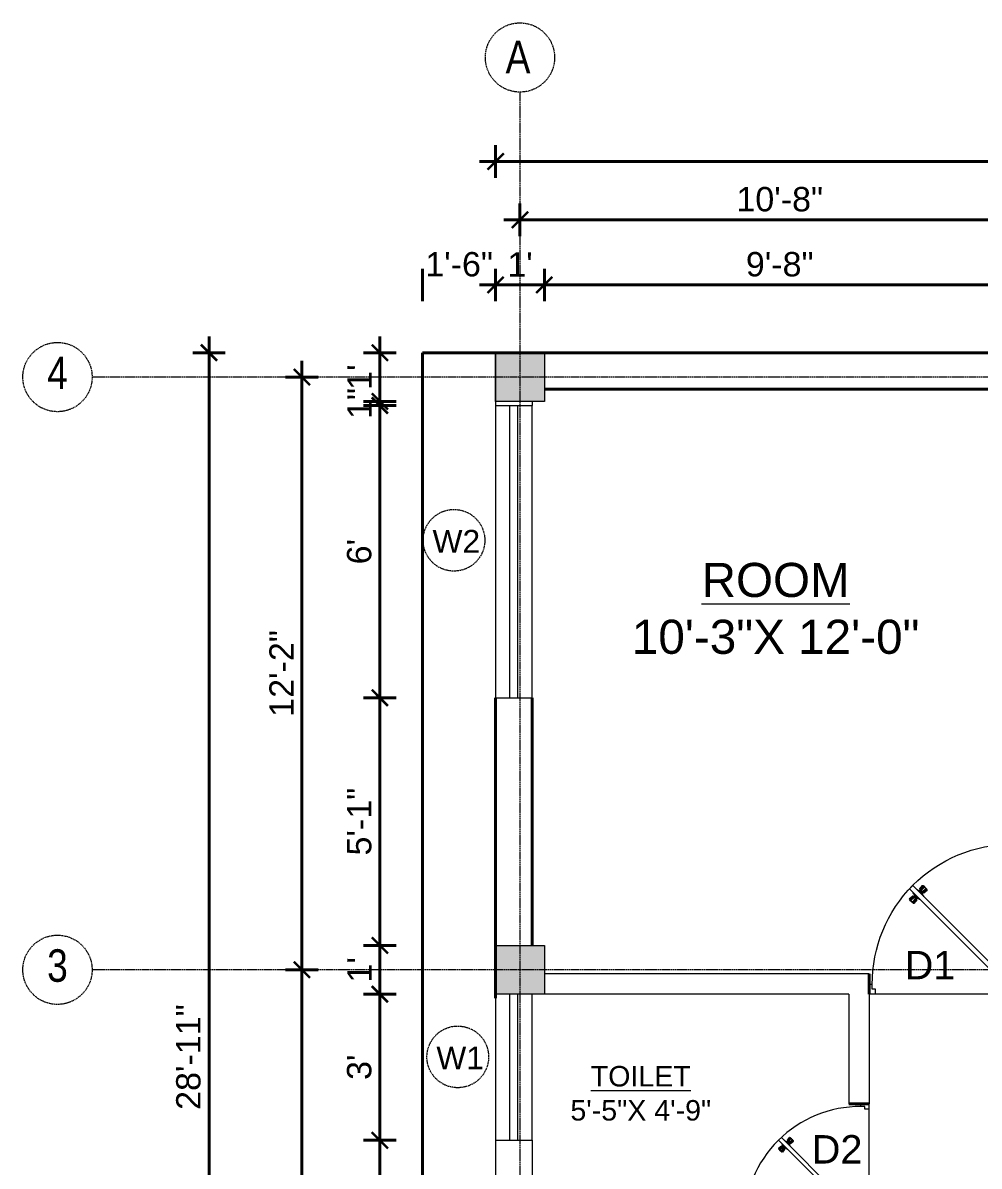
# Model space of a CAD drawing. Header units: inches. Extents: x 141029 to 166402, y -23568 to -18036.
# Drawn here: x 165894.1 to 166129.7, y -19814.3 to -19532.7 of the extents above; entities that cross this region are included whole.
import ezdxf

# ---------------------------------------------------------------- set-up
doc = ezdxf.new("R2010")
doc.units = ezdxf.units.IN
doc.header["$LTSCALE"] = 0.5
doc.header["$MEASUREMENT"] = 0
doc.header["$PDMODE"] = 66
doc.linetypes.add('CENTER', pattern=[2, 1.25, -0.25, 0.25, -0.25])
for name, color, linetype, lineweight in [('Annotate-Lite.w', 177, 'Continuous', 9), ('Annotations-Bold.w', 177, 'Continuous', 13), ('DOOR & WIN', 1, 'Continuous', 25), ('PUERTAS', 7, 'Continuous', 9), ('TEXT', 220, 'Continuous', 9), ('wall', 1, 'Continuous', 40)]:
    doc.layers.add(name, color=color, linetype=linetype, lineweight=lineweight)
doc.styles.add('ARAIL', font='ARIALN.TTF')
doc.styles.add('DIMTEXT', font='arial.ttf', dxfattribs={"height": 6})
doc.styles.add('gaurav', font='arial.ttf')
doc.styles.get("Standard").update_dxf_attribs({"font": 'arial.ttf'})
doc.dimstyles.new('1 by 96', dxfattribs={"dimtxt": 6, "dimasz": 4, "dimexe": 4, "dimexo": 4, "dimgap": 2, "dimtad": 1, "dimdec": 0, "dimzin": 0, "dimdsep": 46, "dimlunit": 4, "dimtxsty": 'Standard', "dimblk": 'ARCHTICK', "dimcen": 0, "dimdle": 4, "dimadec": 0, "dimazin": 0, "dimtfac": 1, "dimtdec": 0, "dimtix": 1, "dimtofl": 0, "dimtmove": 1, "dimatfit": 3, "dimldrblk": 'ARCHTICK', "dimfxl": 4, "dimfxlon": 1, "dimtolj": 1, "dimtzin": 0, "dimlwd": -1, "dimlwe": -1, "dimarcsym": 0})

# ---------------------------------------------------------------- blocks, each defined once
blk = doc.blocks.new('2ft6in')
at = {"layer": 'PUERTAS', "color": 2}
for p, q in [((0.84, 2.1), (21.02, 22.28)), ((21.71, 21.6), (1.47, 1.37)), ((18.33, 21.76), (18.31, 21.77)), ((21.71, 21.6), (21.02, 22.28)), ((21.18, 18.9), (21.2, 18.89)), ((0, 2), (0, 0)), ((0.6, 2), (0, 2)), ((1.33, 0), (0, 0)), ((0.6, 1.26), (0.6, 2.04)), ((0.67, 1.26), (0.6, 1.26)), ((0.67, 1.26), (0.67, 2.01)), ((0.67, 1), (0.67, 1.26)), ((1.33, 1), (0.67, 1)), ((1.31, 1.53), (0.79, 2.06)), ((1.36, 1.58), (0.81, 2.12)), ((1.36, 1.58), (1.31, 1.53)), ((1.47, 1.37), (1.31, 1.53)), ((1.33, 0), (1.33, 1)), ((28.67, 0), (28.67, 1)), ((28.67, 1), (29.33, 1)), ((28.67, 0), (30, 0)), ((29.33, 1), (29.33, 2)), ((29.33, 2), (30, 2)), ((30, 0), (30, 2))]:
    blk.add_line(p, q, dxfattribs=at)
at = {"layer": 'PUERTAS', "color": 8}
for p, q in [((18.81, 20.78), (18.04, 21.4)), ((18.86, 20.83), (18.08, 21.46)), ((18.95, 20.92), (18.2, 21.58)), ((18.44, 21.9), (18.31, 21.77)), ((19.07, 21.03), (18.34, 21.72)), ((18.44, 21.9), (18.56, 22.02)), ((18.58, 22.01), (18.56, 22.02)), ((19.3, 21.26), (18.61, 22)), ((19.42, 21.38), (18.75, 22.14)), ((19.51, 21.48), (18.88, 22.26)), ((18.91, 20.27), (19.19, 20.69)), ((19.55, 21.53), (18.93, 22.3)), ((19.13, 20.8), (19.03, 20.9)), ((19.15, 20.82), (19.05, 20.92)), ((19.09, 20.44), (19.25, 20.76)), ((19.19, 20.87), (19.1, 20.96)), ((19.25, 20.93), (19.16, 21.02)), ((19.28, 20.63), (19.32, 20.83)), ((19.4, 21.08), (19.31, 21.17)), ((19.47, 21.15), (19.38, 21.24)), ((19.43, 20.78), (19.4, 20.9)), ((19.51, 21.19), (19.42, 21.28)), ((19.55, 20.91), (19.43, 20.94)), ((19.53, 21.21), (19.44, 21.3)), ((19.7, 21.06), (19.51, 21.01)), ((19.89, 21.24), (19.58, 21.08)), ((20.07, 21.42), (19.64, 21.15)), ((19.69, 19.49), (20.12, 19.76)), ((19.87, 19.67), (20.18, 19.83)), ((20.06, 19.85), (20.25, 19.9)), ((20.21, 20), (20.33, 19.97)), ((20.25, 19.72), (20.34, 19.63)), ((20.29, 19.76), (20.38, 19.67)), ((20.33, 20.13), (20.36, 20.01)), ((20.36, 19.83), (20.45, 19.74)), ((20.48, 20.28), (20.44, 20.08)), ((20.5, 19.98), (20.6, 19.89)), ((20.67, 20.47), (20.51, 20.15)), ((20.85, 20.64), (20.57, 20.22)), ((20.57, 20.04), (20.66, 19.95)), ((20.61, 20.09), (20.7, 19.99)), ((20.63, 20.11), (20.72, 20.01)), ((20.69, 19.87), (21.42, 19.19)), ((20.81, 19.99), (21.56, 19.33)), ((20.9, 20.08), (21.68, 19.45)), ((20.95, 20.13), (21.72, 19.51)), ((20.21, 19.38), (20.83, 18.61)), ((20.23, 19.7), (20.32, 19.61)), ((20.25, 19.43), (20.88, 18.65)), ((20.34, 19.53), (21, 18.77)), ((20.46, 19.64), (21.14, 18.91)), ((21.32, 19.01), (21.2, 18.89)), ((21.32, 19.01), (21.44, 19.14)), ((21.43, 19.15), (21.44, 19.14)), ((0, 0), (30, 0))]:
    blk.add_line(p, q, dxfattribs=at)
at = {"layer": 'PUERTAS', "color": 1}
for p, q in [((18.06, 21.44), (18.48, 21.86)), ((18.74, 20.79), (18.06, 21.34)), ((18.08, 21.51), (18.45, 21.88)), ((18.11, 21.49), (18.08, 21.51)), ((18.82, 22.25), (18.45, 21.88)), ((18.9, 22.28), (18.48, 21.86)), ((18.84, 22.23), (18.82, 22.25)), ((18.83, 20.8), (19.18, 21.15)), ((18.84, 20.21), (19.1, 20.6)), ((18.85, 20.11), (18.84, 20.12)), ((18.92, 20.89), (18.93, 20.88)), ((19.54, 21.59), (18.99, 22.27)), ((19.02, 20.88), (19.24, 21.1)), ((19.12, 20.8), (19.03, 20.89)), ((19.1, 20.7), (19.11, 20.69)), ((19.1, 20.6), (19.1, 20.6)), ((19.11, 20.79), (19.33, 21.01)), ((19.54, 21.5), (19.18, 21.15)), ((19.45, 21.31), (19.24, 21.1)), ((19.55, 21.22), (19.33, 21.01)), ((19.45, 21.41), (19.45, 21.41)), ((19.54, 21.22), (19.45, 21.31)), ((19.64, 21.23), (19.64, 21.23)), ((19.74, 21.24), (19.73, 21.23)), ((20.12, 21.49), (19.74, 21.24)), ((20.21, 19.69), (20.43, 19.9)), ((20.22, 21.48), (20.22, 21.49)), ((20.22, 19.41), (20.57, 19.76)), ((20.31, 19.6), (20.52, 19.81)), ((20.65, 20.12), (20.43, 19.9)), ((20.74, 20.03), (20.52, 19.81)), ((20.93, 20.11), (20.57, 19.76)), ((20.64, 20.11), (20.73, 20.02)), ((20.66, 20.31), (20.65, 20.31)), ((20.65, 20.21), (20.65, 20.22)), ((20.91, 20.7), (20.66, 20.31)), ((20.84, 20.02), (20.83, 20.03)), ((20.91, 20.8), (20.91, 20.79)), ((21.02, 20.12), (21.7, 19.57)), ((19.53, 19.43), (19.54, 19.42)), ((19.64, 19.42), (20.02, 19.67)), ((20.02, 19.67), (20.03, 19.68)), ((20.12, 19.68), (20.12, 19.68)), ((20.22, 19.69), (20.31, 19.6)), ((20.22, 19.32), (20.76, 18.64)), ((20.31, 19.5), (20.31, 19.5)), ((20.86, 18.63), (21.28, 19.05)), ((20.91, 18.68), (20.94, 18.66)), ((20.94, 18.66), (21.31, 19.03)), ((21.7, 19.47), (21.28, 19.05)), ((21.67, 19.4), (21.31, 19.03)), ((21.65, 19.42), (21.67, 19.4))]:
    blk.add_line(p, q, dxfattribs=at)
at = {"layer": 'PUERTAS', "color": 2}
for radius in [0.129, 0.0627]:
    blk.add_circle((0.68, 2.14), radius, dxfattribs=at)
at = {"layer": 'PUERTAS', "color": 8}
blk.add_arc((0.68, 2.14), 28.65, 359.7285, 90.0333, dxfattribs=at)
at = {"layer": 'PUERTAS', "color": 1}
for centre, start, end in [((18.78, 20.84), 231.0764, 315), ((18.89, 20.16), 135, 225), ((18.94, 22.23), 38.9236, 135), ((18.97, 20.93), 225, 315), ((19.16, 20.74), 135, 219.7428), ((19.06, 20.65), 315, 39.7428), ((19.4, 21.36), 315, 45), ((19.49, 21.55), 315, 38.9236), ((19.6, 21.18), 50.2572, 135), ((19.68, 21.28), 230.2572, 315), ((20.17, 21.44), 45, 135), ((20.7, 20.26), 135, 219.7428), ((20.6, 20.17), 315, 39.7428), ((20.78, 19.98), 45, 135), ((20.87, 20.75), 315, 45), ((20.98, 20.07), 51.0764, 135), ((19.59, 19.47), 225, 315), ((20.07, 19.63), 50.2572, 135), ((20.16, 19.73), 230.2572, 315), ((20.27, 19.36), 135, 218.9236), ((20.35, 19.55), 135, 225), ((20.82, 18.68), 218.9236, 315), ((21.65, 19.52), 315, 51.0764)]:
    blk.add_arc(centre, 0.0667, start, end, dxfattribs=at)
blk = doc.blocks.new('*U216')
at = {"color": 3}
blk.add_blockref('2ft6in', (0, 0), dxfattribs=at)
blk = doc.blocks.new('3ft')
at = {"layer": 'PUERTAS', "color": 6}
for p, q in [((1.01, 2.52), (25.23, 26.74)), ((26.05, 25.92), (1.77, 1.64)), ((26.05, 25.92), (25.23, 26.74)), ((0, 2.4), (0, 0)), ((0.72, 2.4), (0, 2.4)), ((1.6, 0), (0, 0)), ((0.72, 1.52), (0.72, 2.44)), ((0.8, 1.52), (0.72, 1.52)), ((0.8, 1.52), (0.8, 2.41)), ((0.8, 1.2), (0.8, 1.52)), ((1.6, 1.2), (0.8, 1.2)), ((1.57, 1.84), (0.94, 2.47)), ((1.63, 1.89), (0.97, 2.55)), ((1.63, 1.89), (1.57, 1.84)), ((1.77, 1.64), (1.57, 1.84)), ((1.6, 0), (1.6, 1.2)), ((34.4, 0), (34.4, 1.2)), ((34.4, 1.2), (35.2, 1.2)), ((34.4, 0), (36, 0)), ((35.2, 1.2), (35.2, 2.4)), ((35.2, 2.4), (36, 2.4)), ((36, 0), (36, 2.4))]:
    blk.add_line(p, q, dxfattribs=at)
at = {"layer": 'PUERTAS', "color": 8}
for p, q in [((22.57, 24.94), (21.65, 25.68)), ((22.63, 24.99), (21.69, 25.75)), ((22.74, 25.1), (21.84, 25.9)), ((22.13, 26.28), (21.98, 26.13)), ((22.88, 25.24), (22.01, 26.06)), ((22.13, 26.28), (22.27, 26.42)), ((22.29, 26.41), (22.27, 26.42)), ((23.16, 25.52), (22.34, 26.39)), ((23.3, 25.66), (22.5, 26.56)), ((23.41, 25.77), (22.65, 26.71)), ((23.46, 25.83), (22.72, 26.75)), ((23.28, 25.3), (23.17, 25.41)), ((23.36, 25.37), (23.25, 25.49)), ((23.41, 25.43), (23.3, 25.54)), ((23.44, 25.45), (23.33, 25.56)), ((23.87, 25.49), (23.49, 25.3)), ((24.08, 25.71), (23.57, 25.38)), ((22.69, 24.32), (23.02, 24.83)), ((22.95, 24.96), (22.84, 25.07)), ((22.98, 24.99), (22.86, 25.1)), ((23.03, 25.04), (22.91, 25.15)), ((22.91, 24.53), (23.1, 24.91)), ((23.11, 25.12), (22.99, 25.23)), ((23.13, 24.76), (23.18, 24.99)), ((23.31, 24.94), (23.28, 25.08)), ((23.46, 25.09), (23.32, 25.13)), ((23.64, 25.27), (23.41, 25.22)), ((23.63, 23.38), (24.14, 23.72)), ((23.84, 23.6), (24.22, 23.79)), ((24.07, 23.82), (24.3, 23.88)), ((24.25, 24), (24.39, 23.97)), ((24.25, 23.26), (24.99, 22.34)), ((24.27, 23.64), (24.38, 23.53)), ((24.3, 23.67), (24.41, 23.56)), ((24.3, 23.32), (25.06, 22.38)), ((24.35, 23.72), (24.46, 23.61)), ((24.4, 24.15), (24.43, 24.01)), ((24.41, 23.43), (25.2, 22.53)), ((24.43, 23.8), (24.54, 23.69)), ((24.58, 24.33), (24.52, 24.1)), ((24.55, 23.57), (25.37, 22.7)), ((24.6, 23.97), (24.72, 23.86)), ((24.8, 24.56), (24.61, 24.18)), ((25.02, 24.77), (24.68, 24.26)), ((24.68, 24.05), (24.79, 23.94)), ((24.73, 24.1), (24.85, 23.99)), ((24.76, 24.13), (24.87, 24.02)), ((24.83, 23.85), (25.7, 23.03)), ((24.97, 23.99), (25.87, 23.2)), ((25.08, 24.1), (26.02, 23.34)), ((25.14, 24.15), (26.06, 23.41)), ((25.58, 22.82), (25.43, 22.67)), ((25.58, 22.82), (25.73, 22.97)), ((25.72, 22.98), (25.73, 22.97)), ((0, 0), (36, 0))]:
    blk.add_line(p, q, dxfattribs=at)
at = {"layer": 'PUERTAS', "color": 1}
for p, q in [((21.67, 25.73), (22.17, 26.23)), ((22.49, 24.95), (21.67, 25.61)), ((21.7, 25.82), (22.14, 26.26)), ((21.73, 25.79), (21.7, 25.82)), ((22.58, 26.7), (22.14, 26.26)), ((22.67, 26.73), (22.17, 26.23)), ((22.61, 26.67), (22.58, 26.7)), ((22.6, 24.96), (23.02, 25.38)), ((23.45, 25.91), (22.79, 26.73)), ((23.44, 25.81), (23.02, 25.38)), ((23.34, 25.58), (23.08, 25.32)), ((23.46, 25.47), (23.19, 25.21)), ((23.33, 25.7), (23.34, 25.69)), ((23.45, 25.46), (23.33, 25.57)), ((23.57, 25.47), (23.57, 25.47)), ((24.15, 25.79), (23.68, 25.48)), ((23.68, 25.48), (23.68, 25.48)), ((24.27, 25.78), (24.26, 25.79)), ((22.61, 24.25), (22.92, 24.72)), ((22.62, 24.13), (22.61, 24.14)), ((22.7, 25.07), (22.71, 25.06)), ((22.82, 25.06), (23.08, 25.32)), ((22.94, 24.95), (22.83, 25.07)), ((22.92, 24.72), (22.92, 24.72)), ((22.93, 24.94), (23.19, 25.21)), ((22.93, 24.84), (22.93, 24.83)), ((23.44, 23.31), (23.45, 23.3)), ((23.56, 23.3), (24.03, 23.61)), ((24.03, 23.61), (24.03, 23.62)), ((24.14, 23.62), (24.14, 23.62)), ((24.25, 23.62), (24.51, 23.89)), ((24.26, 23.29), (24.69, 23.71)), ((24.26, 23.63), (24.37, 23.52)), ((24.26, 23.18), (24.92, 22.37)), ((24.37, 23.52), (24.63, 23.77)), ((24.37, 23.4), (24.37, 23.4)), ((24.78, 24.15), (24.51, 23.89)), ((24.89, 24.03), (24.63, 23.77)), ((25.11, 24.14), (24.69, 23.71)), ((24.77, 24.14), (24.88, 24.03)), ((24.79, 24.38), (24.78, 24.37)), ((24.78, 24.26), (24.78, 24.26)), ((25.1, 24.84), (24.79, 24.38)), ((25, 24.03), (25, 24.03)), ((25.04, 22.36), (25.54, 22.86)), ((25.09, 24.96), (25.1, 24.95)), ((25.13, 22.39), (25.57, 22.83)), ((25.22, 24.14), (26.03, 23.48)), ((26.04, 23.37), (25.54, 22.86)), ((26.01, 23.27), (25.57, 22.83)), ((25.98, 23.3), (26.01, 23.27)), ((25.1, 22.42), (25.13, 22.39))]:
    blk.add_line(p, q, dxfattribs=at)
at = {"layer": 'PUERTAS', "color": 2}
for p, q in [((21.99, 26.11), (21.98, 26.13)), ((25.42, 22.68), (25.43, 22.67))]:
    blk.add_line(p, q, dxfattribs=at)
at = {"layer": 'PUERTAS', "color": 6}
for radius in [0.155, 0.0752]:
    blk.add_circle((0.82, 2.56), radius, dxfattribs=at)
blk.add_arc((0.82, 2.56), 34.38, 359.7285, 90.0333, dxfattribs=at)
at = {"layer": 'PUERTAS', "color": 1}
for centre, start, end in [((22.73, 26.68), 38.9236, 135), ((23.28, 25.63), 315, 45), ((23.39, 25.86), 315, 38.9236), ((23.51, 25.41), 50.2572, 135), ((23.62, 25.53), 230.2572, 315), ((24.2, 25.73), 45, 135), ((22.54, 25.01), 231.0764, 315), ((22.67, 24.2), 135, 225), ((22.77, 25.12), 225, 315), ((22.99, 24.89), 135, 219.7428), ((22.87, 24.78), 315, 39.7428), ((23.51, 23.36), 225, 315), ((24.09, 23.56), 50.2572, 135), ((24.2, 23.68), 230.2572, 315), ((24.32, 23.23), 135, 218.9236), ((24.42, 23.46), 135, 225), ((24.84, 24.31), 135, 219.7428), ((24.72, 24.21), 315, 39.7428), ((24.94, 23.98), 45, 135), ((25.04, 24.89), 315, 45), ((25.17, 24.08), 51.0764, 135), ((25.98, 23.42), 315, 51.0764), ((24.98, 22.42), 218.9236, 315)]:
    blk.add_arc(centre, 0.08, start, end, dxfattribs=at)
blk = doc.blocks.new('*U213')
at = {"color": 3, "xscale": -1}
blk.add_blockref('3ft', (42, 0), dxfattribs=at)
blk = doc.blocks.new('_ArchTick')
at = {"color": 0, "linetype": 'ByBlock', "const_width": 0.15}
blk.add_lwpolyline([(-0.5, -0.5), (0.5, 0.5)], dxfattribs=at)
blk = doc.blocks.new('*D753')
at = {"layer": 'Defpoints', "color": 0, "transparency": 16777216}
for p in [(166022.6, -19597.25), (166010.6, -19613.95), (166022.6, -19613.95)]:
    blk.add_point(p, dxfattribs=at)
at = {"layer": 'wall', "color": 0, "transparency": 16777216}
for p, q in [((166010.6, -19601.25), (166010.6, -19593.25)), ((166022.6, -19601.25), (166022.6, -19593.25)), ((166006.6, -19597.25), (166026.6, -19597.25))]:
    blk.add_line(p, q, dxfattribs=at)
at = {"layer": 'wall', "color": 0, "transparency": 16777216, "xscale": 4, "yscale": 4, "zscale": 4, "rotation": 180}
blk.add_blockref('_ArchTick', (166010.6, -19597.25), dxfattribs=at)
at = {"layer": 'wall', "color": 0, "transparency": 16777216, "xscale": 4, "yscale": 4, "zscale": 4}
blk.add_blockref('_ArchTick', (166022.6, -19597.25), dxfattribs=at)
at = {"layer": 'wall', "color": 0, "transparency": 16777216, "insert": (166016.6, -19592.24), "char_height": 6, "attachment_point": 5}
blk.add_mtext("\\A1;1'", dxfattribs=at)
blk = doc.blocks.new('*D754')
at = {"layer": 'Defpoints', "color": 0, "transparency": 16777216}
for p in [(166138.6, -19597.25), (166022.6, -19613.95), (166138.6, -19613.95)]:
    blk.add_point(p, dxfattribs=at)
at = {"layer": 'wall', "color": 0, "transparency": 16777216}
for p, q in [((166022.6, -19601.25), (166022.6, -19593.25)), ((166138.6, -19601.25), (166138.6, -19593.25)), ((166018.6, -19597.25), (166142.6, -19597.25))]:
    blk.add_line(p, q, dxfattribs=at)
at = {"layer": 'wall', "color": 0, "transparency": 16777216, "xscale": 4, "yscale": 4, "zscale": 4, "rotation": 180}
blk.add_blockref('_ArchTick', (166022.6, -19597.25), dxfattribs=at)
at = {"layer": 'wall', "color": 0, "transparency": 16777216, "xscale": 4, "yscale": 4, "zscale": 4}
blk.add_blockref('_ArchTick', (166138.6, -19597.25), dxfattribs=at)
at = {"layer": 'wall', "color": 0, "transparency": 16777216, "insert": (166080.6, -19592.19), "char_height": 6, "attachment_point": 5}
blk.add_mtext('\\A1;9\'-8"', dxfattribs=at)
blk = doc.blocks.new('*D758')
at = {"layer": 'Defpoints', "color": 0, "transparency": 16777216}
for p in [(166144.6, -19581.23), (166016.6, -19613.95), (166144.6, -19613.95)]:
    blk.add_point(p, dxfattribs=at)
at = {"layer": 'wall', "color": 0, "transparency": 16777216}
for p, q in [((166016.6, -19585.23), (166016.6, -19577.23)), ((166144.6, -19585.23), (166144.6, -19577.23)), ((166012.6, -19581.23), (166148.6, -19581.23))]:
    blk.add_line(p, q, dxfattribs=at)
at = {"layer": 'wall', "color": 0, "transparency": 16777216, "xscale": 4, "yscale": 4, "zscale": 4, "rotation": 180}
blk.add_blockref('_ArchTick', (166016.6, -19581.23), dxfattribs=at)
at = {"layer": 'wall', "color": 0, "transparency": 16777216, "xscale": 4, "yscale": 4, "zscale": 4}
blk.add_blockref('_ArchTick', (166144.6, -19581.23), dxfattribs=at)
at = {"layer": 'wall', "color": 0, "transparency": 16777216, "insert": (166080.6, -19576.17), "char_height": 6, "attachment_point": 5}
blk.add_mtext('\\A1;10\'-8"', dxfattribs=at)
blk = doc.blocks.new('*D760')
at = {"layer": 'Defpoints', "color": 0, "transparency": 16777216}
for p in [(166278.6, -19566.85), (166010.6, -19613.95), (166278.6, -19613.95)]:
    blk.add_point(p, dxfattribs=at)
at = {"layer": 'wall', "color": 0, "transparency": 16777216}
for p, q in [((166010.6, -19570.85), (166010.6, -19562.85)), ((166278.6, -19570.85), (166278.6, -19562.85)), ((166006.6, -19566.85), (166282.6, -19566.85))]:
    blk.add_line(p, q, dxfattribs=at)
at = {"layer": 'wall', "color": 0, "transparency": 16777216, "xscale": 4, "yscale": 4, "zscale": 4, "rotation": 180}
blk.add_blockref('_ArchTick', (166010.6, -19566.85), dxfattribs=at)
at = {"layer": 'wall', "color": 0, "transparency": 16777216, "xscale": 4, "yscale": 4, "zscale": 4}
blk.add_blockref('_ArchTick', (166278.6, -19566.85), dxfattribs=at)
at = {"layer": 'wall', "color": 0, "transparency": 16777216, "insert": (166144.6, -19561.84), "char_height": 6, "attachment_point": 5}
blk.add_mtext('\\A1;22\'-4"', dxfattribs=at)
blk = doc.blocks.new('*D761')
at = {"layer": 'Defpoints', "color": 0, "transparency": 16777216}
for p in [(166010.6, -19613.95), (165982.07, -19625.95), (166010.6, -19625.95)]:
    blk.add_point(p, dxfattribs=at)
at = {"layer": 'wall', "color": 0, "transparency": 16777216}
for p, q in [((165982.07, -19609.95), (165982.07, -19629.95)), ((165986.07, -19613.95), (165978.07, -19613.95)), ((165986.07, -19625.95), (165978.07, -19625.95))]:
    blk.add_line(p, q, dxfattribs=at)
at = {"layer": 'wall', "color": 0, "transparency": 16777216, "xscale": 4, "yscale": 4, "zscale": 4}
for p, rotation in [((165982.07, -19613.95), 90), ((165982.07, -19625.95), 270)]:
    blk.add_blockref('_ArchTick', p, dxfattribs=dict(at, rotation=rotation))
at = {"layer": 'wall', "color": 0, "transparency": 16777216, "insert": (165977.06, -19619.95), "char_height": 6, "attachment_point": 5, "rotation": 90}
blk.add_mtext("\\A1;1'", dxfattribs=at)
blk = doc.blocks.new('*D763')
at = {"layer": 'Defpoints', "color": 0, "transparency": 16777216}
for p in [(165962.86, -19765.95), (166010.6, -19765.95), (166010.6, -19895.95)]:
    blk.add_point(p, dxfattribs=at)
at = {"layer": 'wall', "color": 0, "transparency": 16777216}
for p, q in [((165962.86, -19899.95), (165962.86, -19761.95)), ((165966.86, -19765.95), (165958.86, -19765.95)), ((165966.86, -19895.95), (165958.86, -19895.95))]:
    blk.add_line(p, q, dxfattribs=at)
at = {"layer": 'wall', "color": 0, "transparency": 16777216, "xscale": 4, "yscale": 4, "zscale": 4}
for p, rotation in [((165962.86, -19765.95), 90), ((165962.86, -19895.95), 270)]:
    blk.add_blockref('_ArchTick', p, dxfattribs=dict(at, rotation=rotation))
at = {"layer": 'wall', "color": 0, "transparency": 16777216, "insert": (165957.8, -19830.95), "char_height": 6, "attachment_point": 5, "rotation": 90}
blk.add_mtext('\\A1;10\'-10"', dxfattribs=at)
blk = doc.blocks.new('*D764')
at = {"layer": 'Defpoints', "color": 0, "transparency": 16777216}
for p in [(165962.86, -19619.95), (166010.6, -19619.95), (166010.6, -19765.95)]:
    blk.add_point(p, dxfattribs=at)
at = {"layer": 'wall', "color": 0, "transparency": 16777216}
for p, q in [((165962.86, -19769.95), (165962.86, -19615.95)), ((165966.86, -19619.95), (165958.86, -19619.95)), ((165966.86, -19765.95), (165958.86, -19765.95))]:
    blk.add_line(p, q, dxfattribs=at)
at = {"layer": 'wall', "color": 0, "transparency": 16777216, "xscale": 4, "yscale": 4, "zscale": 4}
for p, rotation in [((165962.86, -19619.95), 90), ((165962.86, -19765.95), 270)]:
    blk.add_blockref('_ArchTick', p, dxfattribs=dict(at, rotation=rotation))
at = {"layer": 'wall', "color": 0, "transparency": 16777216, "insert": (165957.85, -19692.95), "char_height": 6, "attachment_point": 5, "rotation": 90}
blk.add_mtext('\\A1;12\'-2"', dxfattribs=at)
blk = doc.blocks.new('*D765')
at = {"layer": 'Defpoints', "color": 0, "transparency": 16777216}
for p in [(166010.6, -19613.95), (165939.98, -19960.95), (166010.6, -19960.95)]:
    blk.add_point(p, dxfattribs=at)
at = {"layer": 'wall', "color": 0, "transparency": 16777216}
for p, q in [((165939.98, -19609.95), (165939.98, -19964.95)), ((165943.98, -19613.95), (165935.98, -19613.95)), ((165943.98, -19960.95), (165935.98, -19960.95))]:
    blk.add_line(p, q, dxfattribs=at)
at = {"layer": 'wall', "color": 0, "transparency": 16777216, "xscale": 4, "yscale": 4, "zscale": 4}
for p, rotation in [((165939.98, -19613.95), 90), ((165939.98, -19960.95), 270)]:
    blk.add_blockref('_ArchTick', p, dxfattribs=dict(at, rotation=rotation))
at = {"layer": 'wall', "color": 0, "transparency": 16777216, "insert": (165934.92, -19787.45), "char_height": 6, "attachment_point": 5, "rotation": 90}
blk.add_mtext('\\A1;28\'-11"', dxfattribs=at)
blk = doc.blocks.new('*D895')
at = {"layer": 'Defpoints', "color": 0, "transparency": 16777216}
for p in [(165992.6, -19597.25), (165992.6, -19613.95), (166010.6, -19613.95)]:
    blk.add_point(p, dxfattribs=at)
at = {"layer": 'wall', "color": 0, "transparency": 16777216}
for p, q in [((165992.6, -19601.25), (165992.6, -19593.25)), ((166010.6, -19601.25), (166010.6, -19593.25))]:
    blk.add_line(p, q, dxfattribs=at)
at = {"layer": 'wall', "color": 0, "transparency": 16777216, "insert": (166001.6, -19592.19), "char_height": 6, "attachment_point": 5}
blk.add_mtext('\\A1;1\'-6"', dxfattribs=at)
blk = doc.blocks.new('*D902')
at = {"layer": 'Defpoints', "color": 0, "transparency": 16777216}
for p in [(165982.07, -19626.95), (166010.6, -19625.95), (166010.6, -19626.95)]:
    blk.add_point(p, dxfattribs=at)
at = {"layer": 'wall', "color": 0, "transparency": 16777216}
for p, q in [((165986.07, -19625.95), (165978.07, -19625.95)), ((165986.07, -19626.95), (165978.07, -19626.95))]:
    blk.add_line(p, q, dxfattribs=at)
at = {"layer": 'wall', "color": 0, "transparency": 16777216, "insert": (165977.06, -19626.45), "char_height": 6, "attachment_point": 5, "rotation": 90}
blk.add_mtext('\\A1;1"', dxfattribs=at)
blk = doc.blocks.new('*D903')
at = {"layer": 'Defpoints', "color": 0, "transparency": 16777216}
for p in [(166010.6, -19626.95), (165982.07, -19698.95), (166010.6, -19698.95)]:
    blk.add_point(p, dxfattribs=at)
at = {"layer": 'wall', "color": 0, "transparency": 16777216}
for p, q in [((165982.07, -19622.95), (165982.07, -19702.95)), ((165986.07, -19626.95), (165978.07, -19626.95)), ((165986.07, -19698.95), (165978.07, -19698.95))]:
    blk.add_line(p, q, dxfattribs=at)
at = {"layer": 'wall', "color": 0, "transparency": 16777216, "xscale": 4, "yscale": 4, "zscale": 4}
for p, rotation in [((165982.07, -19626.95), 90), ((165982.07, -19698.95), 270)]:
    blk.add_blockref('_ArchTick', p, dxfattribs=dict(at, rotation=rotation))
at = {"layer": 'wall', "color": 0, "transparency": 16777216, "insert": (165977.01, -19662.95), "char_height": 6, "attachment_point": 5, "rotation": 90}
blk.add_mtext("\\A1;6'", dxfattribs=at)
blk = doc.blocks.new('*D904')
at = {"layer": 'Defpoints', "color": 0, "transparency": 16777216}
for p in [(166010.6, -19698.95), (165982.07, -19759.95), (166010.6, -19759.95)]:
    blk.add_point(p, dxfattribs=at)
at = {"layer": 'wall', "color": 0, "transparency": 16777216}
for p, q in [((165982.07, -19694.95), (165982.07, -19763.95)), ((165986.07, -19698.95), (165978.07, -19698.95)), ((165986.07, -19759.95), (165978.07, -19759.95))]:
    blk.add_line(p, q, dxfattribs=at)
at = {"layer": 'wall', "color": 0, "transparency": 16777216, "xscale": 4, "yscale": 4, "zscale": 4}
for p, rotation in [((165982.07, -19698.95), 90), ((165982.07, -19759.95), 270)]:
    blk.add_blockref('_ArchTick', p, dxfattribs=dict(at, rotation=rotation))
at = {"layer": 'wall', "color": 0, "transparency": 16777216, "insert": (165977.01, -19729.45), "char_height": 6, "attachment_point": 5, "rotation": 90}
blk.add_mtext('\\A1;5\'-1"', dxfattribs=at)
blk = doc.blocks.new('*D905')
at = {"layer": 'Defpoints', "color": 0, "transparency": 16777216}
for p in [(166010.6, -19759.95), (165982.07, -19771.95), (166010.6, -19771.95)]:
    blk.add_point(p, dxfattribs=at)
at = {"layer": 'wall', "color": 0, "transparency": 16777216}
for p, q in [((165982.07, -19755.95), (165982.07, -19775.95)), ((165986.07, -19759.95), (165978.07, -19759.95)), ((165986.07, -19771.95), (165978.07, -19771.95))]:
    blk.add_line(p, q, dxfattribs=at)
at = {"layer": 'wall', "color": 0, "transparency": 16777216, "xscale": 4, "yscale": 4, "zscale": 4}
for p, rotation in [((165982.07, -19759.95), 90), ((165982.07, -19771.95), 270)]:
    blk.add_blockref('_ArchTick', p, dxfattribs=dict(at, rotation=rotation))
at = {"layer": 'wall', "color": 0, "transparency": 16777216, "insert": (165977.06, -19765.95), "char_height": 6, "attachment_point": 5, "rotation": 90}
blk.add_mtext("\\A1;1'", dxfattribs=at)
blk = doc.blocks.new('*D906')
at = {"layer": 'Defpoints', "color": 0, "transparency": 16777216}
for p in [(166010.6, -19771.95), (165982.07, -19807.95), (166010.6, -19807.95)]:
    blk.add_point(p, dxfattribs=at)
at = {"layer": 'wall', "color": 0, "transparency": 16777216}
for p, q in [((165982.07, -19767.95), (165982.07, -19811.95)), ((165986.07, -19771.95), (165978.07, -19771.95)), ((165986.07, -19807.95), (165978.07, -19807.95))]:
    blk.add_line(p, q, dxfattribs=at)
at = {"layer": 'wall', "color": 0, "transparency": 16777216, "xscale": 4, "yscale": 4, "zscale": 4}
for p, rotation in [((165982.07, -19771.95), 90), ((165982.07, -19807.95), 270)]:
    blk.add_blockref('_ArchTick', p, dxfattribs=dict(at, rotation=rotation))
at = {"layer": 'wall', "color": 0, "transparency": 16777216, "insert": (165977.01, -19789.95), "char_height": 6, "attachment_point": 5, "rotation": 90}
blk.add_mtext("\\A1;3'", dxfattribs=at)
blk = doc.blocks.new('*D907')
at = {"layer": 'Defpoints', "color": 0, "transparency": 16777216}
for p in [(166010.6, -19807.95), (165982.07, -19889.95), (166010.6, -19889.95)]:
    blk.add_point(p, dxfattribs=at)
at = {"layer": 'wall', "color": 0, "transparency": 16777216}
for p, q in [((165982.07, -19803.95), (165982.07, -19893.95)), ((165986.07, -19807.95), (165978.07, -19807.95)), ((165986.07, -19889.95), (165978.07, -19889.95))]:
    blk.add_line(p, q, dxfattribs=at)
at = {"layer": 'wall', "color": 0, "transparency": 16777216, "xscale": 4, "yscale": 4, "zscale": 4}
for p, rotation in [((165982.07, -19807.95), 90), ((165982.07, -19889.95), 270)]:
    blk.add_blockref('_ArchTick', p, dxfattribs=dict(at, rotation=rotation))
at = {"layer": 'wall', "color": 0, "transparency": 16777216, "insert": (165977.01, -19848.95), "char_height": 6, "attachment_point": 5, "rotation": 90}
blk.add_mtext('\\A1;6\'-10"', dxfattribs=at)

msp = doc.modelspace()

# ---------------------------------------------------------------- hatches: boundary and pattern name
at = {"layer": 'wall'}
for points in [[(166022.6, -19613.95), (166010.6, -19613.95), (166010.6, -19625.95), (166022.6, -19625.95)], [(166022.6, -19759.95), (166010.6, -19759.95), (166010.6, -19771.95), (166022.6, -19771.95)]]:
    msp.add_hatch(color=256, dxfattribs=at).paths.add_polyline_path(points)

# ---------------------------------------------------------------- linework, layer by layer
at = {"layer": 'Annotate-Lite.w'}
for p, q in [((166010.6, -19613.95), (166010.6, -19625.95)), ((166019.6, -19625.95), (166019.6, -19626.95)), ((166102.6, -19771.95), (166102.6, -19771.95))]:
    msp.add_line(p, q, dxfattribs=at)
at = {"layer": 'Annotate-Lite.w', "color": 3}
for p, q in [((166010.6, -19625.95), (166010.6, -19698.95)), ((166010.6, -19626.95), (166019.6, -19626.95)), ((166014.1, -19698.95), (166014.1, -19626.95)), ((166016.1, -19698.95), (166016.1, -19626.95)), ((166019.6, -19698.95), (166019.6, -19626.95)), ((166010.6, -19698.95), (166019.6, -19698.95)), ((166010.6, -19771.95), (166010.6, -19807.95)), ((166014.1, -19807.95), (166014.1, -19771.95)), ((166016.1, -19807.95), (166016.1, -19771.95)), ((166019.6, -19807.95), (166019.6, -19771.95)), ((166010.6, -19807.95), (166019.6, -19807.95))]:
    msp.add_line(p, q, dxfattribs=at)
at = {"layer": 'Annotate-Lite.w', "color": 1}
for p, q in [((166102.6, -19766.95), (166022.6, -19766.95)), ((166097.6, -19771.95), (166022.6, -19771.95)), ((166097.6, -19771.95), (166097.6, -19798.95)), ((166102.6, -19771.95), (166102.6, -19798.95)), ((166010.6, -19807.95), (166010.6, -19960.95)), ((166019.6, -19807.95), (166019.6, -19828.95))]:
    msp.add_line(p, q, dxfattribs=at)
at = {"layer": 'Annotate-Lite.w'}
for points in [[(166010.6, -19613.95), (166022.6, -19613.95), (166022.6, -19625.95), (166010.6, -19625.95)], [(166010.6, -19759.95), (166022.6, -19759.95), (166022.6, -19771.95), (166010.6, -19771.95)]]:
    msp.add_lwpolyline(points, close=True, dxfattribs=at)
at = {"layer": 'Annotations-Bold.w', "color": 0, "linetype": 'CENTER', "ltscale": 0.3}
for p, q in [((166016.6, -19549.77), (166016.6, -20052)), ((166375.6, -19619.95), (165911.17, -19619.95)), ((166375.6, -19765.95), (165911.17, -19765.95))]:
    msp.add_line(p, q, dxfattribs=at)
for centre, radius in [((166016.6, -19541.23), 8.53), ((165902.64, -19619.95), 8.53), ((166000.33, -19660.15), 7.6), ((165902.64, -19765.95), 8.53), ((166001.27, -19787.4), 7.6)]:
    msp.add_circle(centre, radius, dxfattribs=at)
at = {"layer": 'wall'}
for p, q in [((165992.6, -19613.95), (165992.6, -19978.95)), ((166010.6, -19613.95), (165992.6, -19613.95)), ((166010.6, -19613.95), (166278.6, -19613.95)), ((166022.6, -19622.95), (166138.6, -19622.95)), ((166010.6, -19698.95), (166010.6, -19772.95)), ((166019.6, -19698.95), (166019.6, -19759.95)), ((166102.6, -19771.95), (166102.6, -19766.95)), ((166097.6, -19798.95), (166102.6, -19798.95))]:
    msp.add_line(p, q, dxfattribs=at)

# ---------------------------------------------------------------- block references
at = {"layer": 'DOOR & WIN'}
msp.add_blockref('*U213', (166096.6, -19771.95), dxfattribs=at)
at = {"layer": 'DOOR & WIN', "rotation": 90}
msp.add_blockref('*U216', (166102.6, -19828.95), dxfattribs=at)

# ---------------------------------------------------------------- texts
at = {"layer": 'Annotations-Bold.w', "color": 0, "linetype": 'CENTER', "ltscale": 0.3, "attachment_point": 1}
for s, width, insert, char_height, style in [('A', 6.5393, (166013.06, -19537.1), 8, 'ARAIL'), ('4', 6.5393, (165900.09, -19614.9), 8, 'ARAIL'), ('W2', 8, (165995.05, -19657.6), 5.6, 'gaurav'), ('3', 6.5393, (165900.09, -19760.9), 8, 'ARAIL'), ('W1', 8, (165995.99, -19784.85), 5.6, 'gaurav')]:
    msp.add_mtext_dynamic_manual_height_columns(s, width=width, gutter_width=100, heights=[0], dxfattribs=dict(at, insert=insert, char_height=char_height, style=style))
at = {"layer": 'Annotations-Bold.w', "color": 0, "linetype": 'CENTER', "ltscale": 0.3, "attachment_point": 2, "style": 'gaurav'}
for s, insert, char_height, width in [('{\\LROOM\\P}10\'-3"X 12\'-0"', (166079.6, -19665.72), 8.4, 77.2712), ('{\\LTOILET\\P}5\'-5"X 4\'-9"', (166046.36, -19789.64), 5.04, 46.3627)]:
    msp.add_mtext(s, dxfattribs=dict(at, insert=insert, char_height=char_height, width=width))
at = {"layer": 'TEXT', "style": 'DIMTEXT'}
for s, p in [('D1', (166111.38, -19768.29)), ('D2', (166088.49, -19813.67))]:
    msp.add_text(s, height=7, dxfattribs=at).set_placement(p)

# ---------------------------------------------------------------- dimensions: what is measured, and where the dimension line sits
at = {"layer": 'wall'}
for base, p1, p2, picture, middle in [((166278.6, -19566.85), (166010.6, -19613.95), (166278.6, -19613.95), '*D760', (166144.6, -19561.84)), ((166144.6, -19581.23), (166016.6, -19613.95), (166144.6, -19613.95), '*D758', (166080.6, -19576.17)), ((165992.6, -19597.25), (166010.6, -19613.95), (165992.6, -19613.95), '*D895', (166001.6, -19592.19)), ((166022.6, -19597.25), (166010.6, -19613.95), (166022.6, -19613.95), '*D753', (166016.6, -19592.24)), ((166138.6, -19597.25), (166022.6, -19613.95), (166138.6, -19613.95), '*D754', (166080.6, -19592.19))]:
    dim = msp.add_linear_dim(base=base, p1=p1, p2=p2, dimstyle='1 by 96', dxfattribs=at)
    dim.commit()
    dim.dimension.update_dxf_attribs({"geometry": picture, "text_midpoint": middle})
for base, p1, p2, picture, middle in [((165939.98, -19960.95), (166010.6, -19613.95), (166010.6, -19960.95), '*D765', (165934.92, -19787.45)), ((165982.07, -19625.95), (166010.6, -19613.95), (166010.6, -19625.95), '*D761', (165977.06, -19619.95)), ((165962.86, -19619.95), (166010.6, -19765.95), (166010.6, -19619.95), '*D764', (165957.85, -19692.95)), ((165982.07, -19626.95), (166010.6, -19625.95), (166010.6, -19626.95), '*D902', (165977.06, -19626.45)), ((165982.07, -19698.95), (166010.6, -19626.95), (166010.6, -19698.95), '*D903', (165977.01, -19662.95)), ((165982.07, -19759.95), (166010.6, -19698.95), (166010.6, -19759.95), '*D904', (165977.01, -19729.45)), ((165982.07, -19771.95), (166010.6, -19759.95), (166010.6, -19771.95), '*D905', (165977.06, -19765.95)), ((165962.86, -19765.95), (166010.6, -19895.95), (166010.6, -19765.95), '*D763', (165957.8, -19830.95)), ((165982.07, -19807.95), (166010.6, -19771.95), (166010.6, -19807.95), '*D906', (165977.01, -19789.95)), ((165982.07, -19889.95), (166010.6, -19807.95), (166010.6, -19889.95), '*D907', (165977.01, -19848.95))]:
    dim = msp.add_linear_dim(base=base, p1=p1, p2=p2, angle=90, dimstyle='1 by 96', dxfattribs=at)
    dim.commit()
    dim.dimension.update_dxf_attribs({"geometry": picture, "text_midpoint": middle})

doc.saveas('drawing.dxf')
